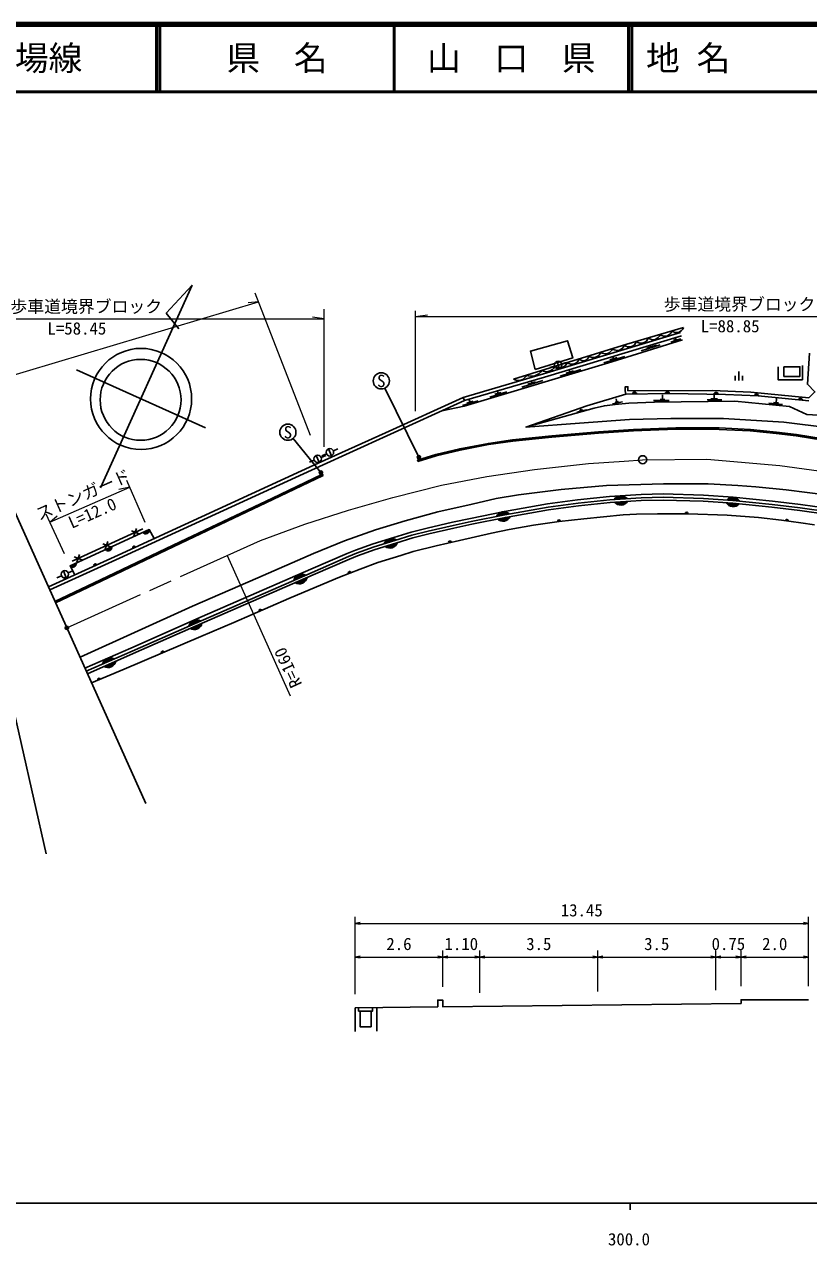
# Model space of a CAD drawing. Units: millimetres at full size, sheet at 1:1000, with parts at other scales. Extents: x 40000 to 680000, y 20000 to 380000.
# Drawn here: x 278150 to 394488, y 198715 to 380000 of the extents above; entities that cross this region are included whole.
import ezdxf
from ezdxf.enums import TextEntityAlignment as Align

# ---------------------------------------------------------------- set-up
doc = ezdxf.new("R2010")
doc.units = ezdxf.units.MM
doc.header["$LTSCALE"] = 1000
doc.header["$PDMODE"] = 32
doc.header["$PDSIZE"] = 500
doc.linetypes.add('CHAIN', pattern=[18.5, 12, -1.5, 3.5, -1.5])
for name, color, linetype, lineweight in [('M-BGD', 7, 'Continuous', 25), ('M-BGD-EXST', 7, 'Continuous', 25), ('M-BMK', 2, 'CHAIN', 13), ('M-BMK-OTRS', 5, 'Continuous', 25), ('M-BMK-SRVR', 3, 'Continuous', 25), ('M-STR-HTXT', 7, 'Continuous', 13), ('M-STR-STRC', 7, 'Continuous', 25), ('M-TTL', 2, 'Continuous', 140), ('M-TTL-BAND', 7, 'Continuous', 25), ('M-TTL-LINE', 7, 'Continuous', 50)]:
    doc.layers.add(name, color=color, linetype=linetype, lineweight=lineweight)
doc.layers.add('M-OTRS', color=6, linetype='Continuous')
doc.layers.add('M-TTL-TXT', color=7, linetype='Continuous')
doc.styles.add('ＭＳ ゴシック', font='')
doc.styles.get('ＭＳ ゴシック').set_extended_font_data('MS Gothic')

# ---------------------------------------------------------------- blocks, each defined once
blk = doc.blocks.new('open_arrow')
at = {"color": 0, "linetype": 'Continuous', "lineweight": -2}
blk.add_lwpolyline([(7.5, 1.25), (0, 0), (7.5, -1.25)], dxfattribs=at)

msp = doc.modelspace()

# ---------------------------------------------------------------- hatches: boundary and pattern name
at = {"layer": 'M-BGD'}
for points in [[(368993, 325153, 0.84072), (368367, 325145)], [(373864, 325212, 0.84072), (373238, 325204)], [(381082, 325099, 0.84072), (380456, 325109)], [(387081, 324838, 0.84072), (386456, 324871)], [(393609, 324189, 0.84072), (392986, 324251)], [(367576, 309599, 0.51219), (365661, 309481)], [(365719, 309084, 0.51219), (367634, 309202)], [(382268, 308983, 0.51219), (384180, 308820)], [(384267, 309216, 0.51219), (382355, 309377)], [(350083, 307329, 0.51219), (348200, 306959)], [(348330, 306580, 0.51219), (350215, 306943)], [(357664, 306222, 0.4608), (357436, 306430, 0.4608), (357266, 306172)], [(376606, 307353, 0.4608), (376410, 307592, 0.4608), (376204, 307362)], [(391451, 306260, 0.4608), (391283, 306519, 0.4608), (391053, 306312)], [(295728, 304583, 0.82183), (296629, 304997)], [(333358, 303443, 0.51219), (331524, 302878)], [(331657, 302500, 0.51219), (333491, 303066)], [(341488, 303118, 0.4608), (341238, 303301, 0.4608), (341097, 303026)], [(290207, 302048, 0.82183), (291108, 302462)], [(294612, 302404, 0.4608), (294332, 302533, 0.4608), (294247, 302236)], [(284921, 299621, 0.82183), (285821, 300035)], [(288845, 299762, 0.4608), (288564, 299893, 0.4608), (288479, 299595)], [(319877, 298237, 0.51219), (318118, 297471)], [(318320, 297122, 0.51219), (320079, 297889)], [(326594, 298616, 0.4608), (326321, 298761, 0.4608), (326220, 298469)], [(313359, 293015, 0.4608), (313081, 293150, 0.4608), (312992, 292854)], [(304291, 291445, 0.51219), (302535, 290670)], [(302733, 290320, 0.51219), (304488, 291096)], [(298852, 286801, 0.4608), (298575, 286938, 0.4608), (298483, 286643)], [(291485, 285798, 0.51219), (289727, 285028)], [(289948, 284688, 0.51219), (291706, 285458)], [(289416, 282785, 0.4608), (289139, 282924, 0.4608), (289046, 282629)]]:
    msp.add_hatch(color=256, dxfattribs=at).paths.add_polyline_path(points)
at = {"layer": 'M-BGD-EXST'}
for points in [[(336464, 315629, 1), (336903, 315868, 1)], [(321916, 313349, 1), (322356, 313588, 1)]]:
    msp.add_hatch(color=256, dxfattribs=at).paths.add_polyline_path(points)

# ---------------------------------------------------------------- linework, layer by layer
at = {"layer": 'M-BGD'}
for p, q in [((369672, 331521), (372486, 332446)), ((370484, 331924), (371911, 332382)), ((371005, 332091), (370933, 332294)), ((374031, 332816), (375553, 333308)), ((374445, 333111), (375009, 333292)), ((374727, 333202), (374673, 333401)), ((357167, 329967), (357494, 328917)), ((364101, 329744), (367210, 330721)), ((364992, 330186), (366094, 330550)), ((365560, 330374), (365504, 330581)), ((356806, 329278), (356090, 329055)), ((357613, 327788), (360722, 328764)), ((357856, 329605), (358572, 329828)), ((358505, 328230), (359606, 328594)), ((359073, 328417), (359016, 328625)), ((384131, 327157), (384131, 328486)), ((351961, 326141), (355071, 327117)), ((352853, 326582), (353955, 326947)), ((353421, 326770), (353365, 326978)), ((383598, 327157), (383598, 327854)), ((384665, 327157), (384665, 327854)), ((343426, 324168), (343219, 324623)), ((347207, 324647), (349723, 325469)), ((347919, 325089), (348857, 325381)), ((348425, 325246), (348333, 325530)), ((372805, 324311), (372805, 324999)), ((380496, 324431), (380496, 324983)), ((343166, 323422), (345458, 324126)), ((343803, 323781), (344746, 324086)), ((344258, 323928), (344150, 324264)), ((360126, 322416), (361507, 322803)), ((360491, 322617), (360980, 322763)), ((360735, 322690), (360648, 322943)), ((365398, 323666), (366894, 323959)), ((365809, 323928), (366296, 324034)), ((366052, 323981), (365928, 324427)), ((371467, 324146), (373804, 324146)), ((372447, 324311), (373164, 324311)), ((379463, 324253), (381622, 324253)), ((380003, 324431), (380990, 324431)), ((388588, 323760), (390610, 323565)), ((389303, 323876), (390036, 323815)), ((389669, 323846), (389730, 324463)), ((321444, 316024), (321873, 315011)), ((322165, 315732), (322855, 316025)), ((322968, 316264), (322277, 315971)), ((323259, 316985), (323689, 315972)), ((323980, 316693), (324671, 316986)), ((321152, 315303), (320462, 315010)), ((285239, 300332), (295714, 305121)), ((295149, 304400), (294028, 304817)), ((294385, 304055), (294800, 305170)), ((290896, 302455), (289775, 302872)), ((290131, 302111), (290546, 303225)), ((286667, 300522), (285546, 300939)), ((285902, 300177), (286317, 301292)), ((283638, 298156), (282948, 297863)), ((283930, 298877), (284360, 297864)), ((284651, 298585), (285342, 298878)), ((327222, 234033), (327222, 230478)), ((330437, 230524), (330437, 234069))]:
    msp.add_line(p, q, dxfattribs=at)
for points in [[(281708, 296500), (292050, 301228), (321734, 314851), (331734, 319381), (343251, 324638), (355172, 328130), (375480, 334253)], [(281913, 296044), (292259, 300773), (321942, 314396), (331941, 318926), (343426, 324168), (355315, 327651), (375624, 333774)], [(350726, 327360), (358850, 329840), (367549, 332510), (375946, 334992)], [(340069, 322636), (343402, 323325), (365290, 329929), (375772, 333195)], [(394627, 331208), (394311, 326589), (395428, 325455), (394544, 324572)], [(389973, 329167), (389973, 327256), (393577, 327256), (393577, 329380)], [(429358, 313256), (431339, 319979), (394225, 322081), (391648, 323269), (383532, 324063), (371630, 323938), (367819, 323777), (365771, 323586), (364194, 323395), (362687, 323026), (352557, 320227), (361581, 323394), (367382, 325133), (373864, 325212), (382153, 325082), (386996, 324846), (394541, 324096)], [(394544, 324572), (385920, 325417), (380234, 325648), (367694, 325615), (367694, 326207), (367279, 326207), (367279, 325615), (367382, 325133)], [(352557, 320227), (360516, 320815), (367902, 321372), (374077, 321511), (381867, 321485), (390809, 320943), (397619, 320125), (406095, 318444), (411096, 317332), (422028, 314611), (435331, 311342)], [(286398, 286059), (303090, 293634), (312785, 297831), (321049, 301435), (325651, 303328), (330221, 304950), (334617, 306297), (339506, 307641), (344566, 308799), (348121, 309606), (351455, 310182), (357763, 310976), (364495, 311540), (372949, 311783), (379608, 311778), (383981, 311545), (386664, 311366), (391185, 310923), (397386, 310101), (402794, 309167), (407285, 308185), (420565, 304819), (466967, 293484), (517889, 280925)], [(287127, 284435), (293938, 287418), (304506, 292087), (320628, 299109), (326044, 301457), (327256, 301951), (329896, 302900), (332967, 303844), (335510, 304642), (337926, 305241), (341669, 306087), (344336, 306674), (349354, 307710), (355779, 308823), (360224, 309439), (364972, 309940), (369638, 310228), (372909, 310298), (378910, 310102), (383315, 309818), (389161, 309209), (393290, 308733), (397529, 308130)], [(287332, 283979), (294140, 286960), (304707, 291629), (320827, 298651), (326238, 300996), (327435, 301484), (330054, 302425), (333115, 303367), (335646, 304160), (338041, 304755), (341778, 305599), (344440, 306185), (349447, 307218), (355856, 308329), (360284, 308943), (365014, 309441), (369659, 309728), (372906, 309797), (378886, 309602), (383273, 309320), (389107, 308712), (393226, 308237), (397447, 307637)], [(287496, 283614), (294301, 286594), (304867, 291263), (320986, 298284), (326393, 300627), (327578, 301111), (330180, 302046), (333233, 302985), (335754, 303775), (338133, 304366), (341865, 305209), (344523, 305794), (349522, 306825), (355918, 307934), (360333, 308546), (365047, 309043), (369676, 309328), (372904, 309397), (378867, 309203), (383240, 308921), (389063, 308314), (393175, 307841), (397381, 307242)], [(395385, 305718), (393346, 306012), (390475, 306388), (387048, 306801), (382420, 307123), (376614, 307362), (372094, 307361), (368972, 307320), (366963, 307205), (361152, 306620), (357507, 306208), (353678, 305640), (350051, 305005), (347452, 304492), (342719, 303408), (339241, 302590), (335821, 301733), (333996, 301163), (330586, 300100), (327938, 299145), (324890, 297947), (321465, 296519), (317383, 294784), (309229, 291200), (304334, 289144), (292935, 284272), (288115, 282236)], [(285611, 298284), (284921, 299621), (296657, 305010), (297393, 303680)], [(327222, 234033), (339471, 234169), (339471, 235151), (340222, 235151), (340222, 234179), (384472, 234655), (384472, 235220), (394472, 235220)], [(327728, 234039), (327728, 233526), (329800, 233526), (329800, 234062)], [(327951, 233526), (327951, 231207), (329591, 231207), (329591, 233526)]]:
    msp.add_lwpolyline(points, dxfattribs=at)
for points in [[(353920, 328758), (359495, 330487), (358705, 333048), (353221, 331501)], [(390832, 329183), (393199, 329183), (393199, 327752), (390832, 327752)]]:
    msp.add_lwpolyline(points, close=True, dxfattribs=at)
for centre in [(357331, 329442), (321659, 315517), (323474, 316478), (284145, 298370)]:
    msp.add_circle(centre, 550, dxfattribs=at)
for centre, radius, start, end in [((371424, 334297), 1098, 230.5502, 342.393), ((373172, 334763), 1063, 228.69328, 344.24992), ((374881, 335374), 1131, 232.6793, 340.2639), ((364309, 332323), 1212, 236.59718, 337.52828), ((366120, 332688), 1079, 230.2154, 343.91005), ((367880, 333226), 1106, 229.13464, 344.06893), ((369646, 333825), 1144, 232.11761, 340.82559), ((359381, 330746), 1176, 234.22885, 339.88167), ((361092, 330833), 780, 219.01124, 355.11421), ((362544, 331728), 1175, 234.96773, 339.15773), ((353370, 329549), 1779, 244.98115, 328.97267), ((355593, 329806), 1365, 239.25578, 334.69804), ((357525, 330277), 1265, 236.50207, 337.45175), ((351439, 328413), 1271, 235.91674, 338.03709), ((368680, 325094), 318, 10.58591, 170.80364), ((373551, 325153), 318, 10.58591, 170.80364), ((380768, 325050), 318, 8.99811, 169.21584), ((386765, 324800), 318, 6.79244, 167.01017), ((393292, 324166), 318, 4.21684, 164.43457), ((366661, 308851), 1182, 39.28738, 147.77253), ((366634, 309833), 1182, 219.28738, 327.77253), ((383283, 309590), 1182, 210.87694, 319.3621), ((383253, 308608), 1182, 30.93856, 139.42371), ((349274, 306466), 1182, 46.85043, 155.33559), ((349142, 307440), 1182, 226.68767, 335.17282), ((357461, 306229), 203, 358.12083, 196.04422), ((376405, 307389), 203, 349.83094, 187.75433), ((391256, 306318), 203, 343.56528, 181.48866), ((296138, 304879), 505, 215.83235, 13.49054), ((332644, 302500), 1182, 52.88915, 161.37431), ((332370, 303443), 1182, 232.92029, 341.40544), ((341285, 303103), 203, 4.2648, 202.18818), ((290617, 302344), 505, 215.83235, 13.49054), ((294417, 302349), 203, 15.69069, 213.61407), ((285330, 299917), 505, 215.83235, 13.49054), ((288649, 299708), 203, 15.60509, 213.52848), ((319273, 297220), 1182, 59.29325, 167.7784), ((318924, 298139), 1182, 239.29325, 347.7784), ((326395, 298572), 203, 12.49106, 210.41445), ((313163, 292964), 203, 14.76179, 212.68518), ((303692, 290426), 1182, 59.59439, 168.07954), ((303332, 291340), 1182, 239.59439, 348.07954), ((298655, 286751), 203, 14.1792, 212.10258), ((290883, 284780), 1182, 59.40791, 167.89306), ((290550, 285706), 1182, 239.40791, 347.89306), ((289218, 282736), 203, 13.93719, 211.86057)]:
    msp.add_arc(centre, radius, start, end, dxfattribs=at)
at = {"layer": 'M-BGD-EXST'}
for p, q in [((336683, 315748), (331626, 326003)), ((322136, 313468), (318000, 318529))]:
    msp.add_line(p, q, dxfattribs=at)
for centre, radius in [((331095, 327079), 1200), ((317240, 319458), 1200), ((336683, 315748), 250), ((322136, 313468), 250)]:
    msp.add_circle(centre, radius, dxfattribs=at)
at = {"layer": 'M-BMK'}
msp.add_lwpolyline([(284437, 290425), (308240, 301152), (313177, 303408), (319731, 305810), (326218, 307908), (332784, 309769), (340007, 311589), (346771, 312903), (353821, 313932), (361851, 314800), (367141, 315152), (369870, 315380), (379373, 315484), (390235, 314542), (401321, 312999), (412214, 310637), (468373, 296996), (565515, 273360)], dxfattribs=at)
at = {"layer": 'M-BMK-OTRS'}
for p, q in [((281388, 256867), (268074, 315587)), ((272721, 316511), (296153, 264339))]:
    msp.add_line(p, q, dxfattribs=at)
at = {"layer": 'M-BMK-SRVR'}
for p, q in [((289451, 311208), (303046, 341310)), ((303046, 341310), (299189, 337157)), ((299189, 337157), (301079, 334827)), ((285850, 328744), (304989, 320101))]:
    msp.add_line(p, q, dxfattribs=at)
for centre, radius in [((295458, 324405), 7500), ((295385, 324265), 6000), ((369870, 315380), 600)]:
    msp.add_circle(centre, radius, dxfattribs=at)
at = {"layer": 'M-OTRS'}
msp.add_point((284437, 290425), dxfattribs=at)
at = {"layer": 'M-STR-HTXT'}
for p, q in [((320569, 318965), (312365, 340119)), ((269889, 325973), (312875, 338805)), ((312875, 338805), (311364, 338651)), ((322609, 317272), (322609, 337739)), ((336182, 322598), (336182, 337502)), ((259384, 336300), (322609, 336300)), ((322609, 336300), (320876, 336529)), ((336182, 336621), (337962, 336867)), ((336182, 336621), (424568, 336621)), ((296078, 306055), (293354, 312286)), ((281941, 306093), (293775, 311322)), ((293775, 311322), (292162, 310974)), ((284093, 301405), (281382, 307311)), ((281941, 306093), (282994, 307037)), ((308240, 301152), (317570, 280338)), ((327222, 236033), (327222, 247533)), ((394472, 237220), (394472, 247533)), ((327222, 246533), (394472, 246533)), ((327222, 236033), (327222, 242533)), ((327222, 241533), (340222, 241533)), ((340222, 237151), (340222, 242533)), ((340222, 237151), (340222, 242533)), ((340222, 241533), (345722, 241533)), ((345722, 236238), (345722, 242533)), ((345722, 236238), (345722, 242533)), ((345722, 241533), (363222, 241533)), ((363222, 236427), (363222, 242533)), ((363222, 236427), (363222, 242533)), ((363222, 241533), (380722, 241533)), ((380722, 236615), (380722, 242533)), ((380722, 236615), (380722, 242533)), ((380722, 241533), (384472, 241533)), ((384472, 237220), (384472, 242533)), ((384472, 237220), (384472, 242533)), ((384472, 241533), (394472, 241533)), ((394472, 237220), (394472, 242533))]:
    msp.add_line(p, q, dxfattribs=at)
at = {"layer": 'M-STR-STRC'}
for p, q in [((336466, 315307), (336523, 315115)), ((322471, 313056), (322385, 313236))]:
    msp.add_line(p, q, dxfattribs=at)
for points in [[(336466, 315307), (339205, 316132), (342739, 316998), (346988, 317811), (350573, 318308), (356379, 318926), (363307, 319518), (368503, 319875), (374781, 320100), (381245, 320088), (385854, 319865), (389719, 319479), (392686, 319120), (396656, 318481), (400684, 317738), (406705, 316565), (410891, 315634), (424894, 312280)], [(336523, 315115), (339257, 315939), (342781, 316803), (347021, 317614), (350598, 318109), (356398, 318727), (363323, 319318), (368513, 319676), (374785, 319900), (381240, 319888), (385839, 319666), (389697, 319280), (392658, 318922), (396622, 318284), (400647, 317542), (406665, 316369), (410846, 315439), (424848, 312086)], [(282684, 294327), (289424, 297533), (301247, 303164), (314932, 309662), (322385, 313236)], [(282766, 294145), (289510, 297353), (301333, 302983), (315018, 309482), (322471, 313056)]]:
    msp.add_lwpolyline(points, dxfattribs=at)
at = {"layer": 'M-TTL'}
msp.add_line((680000, 380000), (40000, 380000), dxfattribs=at)
at = {"layer": 'M-TTL-BAND'}
for p, q in [((40000, 205000), (579000, 205000)), ((368000, 205000), (368000, 204000))]:
    msp.add_line(p, q, dxfattribs=at)
at = {"layer": 'M-TTL-LINE'}
for p, q in [((297750, 380000), (297750, 370000)), ((298250, 380000), (298250, 370000)), ((333000, 380000), (333000, 370000)), ((367750, 380000), (367750, 370000)), ((368250, 380000), (368250, 370000)), ((40000, 370000), (680000, 370000))]:
    msp.add_line(p, q, dxfattribs=at)

# ---------------------------------------------------------------- block references
at = {"layer": 'M-STR-HTXT', "xscale": 100, "yscale": 100}
for p in [(327222, 246533), (327222, 241533), (340222, 241533), (345722, 241533), (363222, 241533), (380722, 241533), (384472, 241533)]:
    msp.add_blockref('open_arrow', p, dxfattribs=at)
at = {"layer": 'M-STR-HTXT', "xscale": 100, "yscale": 100, "rotation": 180}
for p in [(394472, 246533), (340222, 241533), (345722, 241533), (363222, 241533), (380722, 241533), (384472, 241533), (394472, 241533)]:
    msp.add_blockref('open_arrow', p, dxfattribs=at)

# ---------------------------------------------------------------- texts
at = {"layer": 'M-BGD-EXST', "style": 'ＭＳ ゴシック'}
for p in [(331095, 327079), (317240, 319458)]:
    msp.add_text('S', height=1833, dxfattribs=at).set_placement(p, align=Align.MIDDLE_CENTER)
at = {"layer": 'M-STR-HTXT', "style": 'ＭＳ ゴシック'}
for s, p in [('歩車道境界ブロック', (287321, 336655)), ('歩車道境界ブロック', (384242, 336991)), ('L=58.45', (285932, 333409)), ('L=88.85', (382853, 333746))]:
    msp.add_text(s, height=1833, dxfattribs=at).set_placement(p, align=Align.BOTTOM_CENTER)
for s, rotation, p in [('ストンガード', 23.868, (287419, 308855)), ('L=12.0', 23.868, (288814, 306123)), ('R=160', 114.825, (318570, 285119))]:
    msp.add_text(s, height=1833, rotation=rotation, dxfattribs=at).set_placement(p, align=Align.BOTTOM_CENTER)
for s, p in [('13.45', (357722, 247033)), ('2.6', (331847, 242033)), ('1.10', (340472, 242033)), ('3.5', (352597, 242033)), ('3.5', (370097, 242033)), ('0.75', (380097, 242033)), ('2.0', (387597, 242033))]:
    msp.add_text(s, height=1833, dxfattribs=at).set_placement(p, align=Align.BOTTOM_LEFT)
at = {"layer": 'M-TTL-BAND', "style": 'ＭＳ ゴシック'}
msp.add_text('300.0', height=1833, dxfattribs=at).set_placement((367844, 198195), align=Align.BOTTOM_CENTER)
at = {"layer": 'M-TTL-TXT', "style": 'ＭＳ ゴシック'}
for s, p in [('一般県道\u3000粭島櫛ヶ浜停車場線', (216734, 375000)), ('地 名', (370380, 375000))]:
    msp.add_text(s, height=3666, dxfattribs=at).set_placement(p, align=Align.MIDDLE_LEFT)
for s, p in [('県\u3000名', (315625, 375000)), ('山\u3000口\u3000県', (350375, 375000))]:
    msp.add_text(s, height=3666, dxfattribs=at).set_placement(p, align=Align.MIDDLE_CENTER)

doc.saveas('drawing.dxf')
